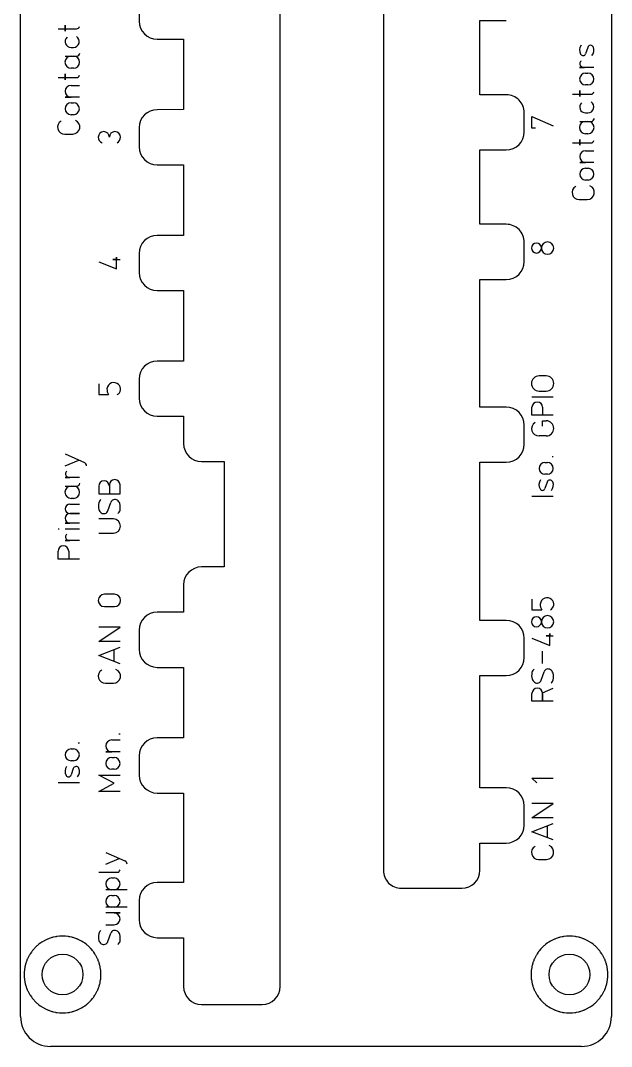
# Model space of a CAD drawing. Header units: millimetres. Extents: x 0 to 49, y 0 to 165.
# Drawn here: x 0 to 49.2, y 0 to 85.5 of the extents above; entities that cross this region are included whole.
import ezdxf

# ---------------------------------------------------------------- set-up
doc = ezdxf.new("R2010")
doc.units = ezdxf.units.MM
doc.layers.add('Gravur', color=7, linetype='CONTINUOUS')
doc.layers.add('Kontur', color=7, linetype='CONTINUOUS')

msp = doc.modelspace()

# ---------------------------------------------------------------- linework, layer by layer
at = {"layer": 'Gravur', "color": 7, "linetype": 'CONTINUOUS'}
for p, q in [((3.126, 84.85017), (3.71767, 84.85017)), ((3.71767, 84.85017), (3.71767, 85.146)), ((3.71767, 85.146), (3.71767, 84.65294)), ((3.71767, 84.65294), (3.71767, 84.85017)), ((3.71767, 84.85017), (4.66433, 84.85017)), ((4.20972, 83.29267), (4.40694, 83.29267)), ((47.24222, 83.30394), (47.06472, 82.77144)), ((3.71667, 82.58322), (4.40694, 82.58322)), ((4.20972, 82.58322), (4.68306, 82.58322)), ((4.40694, 81.55767), (4.20972, 81.55767)), ((47.755, 81.62767), (46.57167, 81.62767)), ((46.57167, 81.62767), (46.96611, 81.62767)), ((3.125, 80.78817), (3.71667, 80.78817)), ((3.71667, 80.78817), (3.71667, 81.084)), ((3.71667, 81.084), (3.71667, 80.59094)), ((3.71667, 80.59094), (3.71667, 80.78817)), ((3.71667, 80.78817), (4.66333, 80.78817)), ((47.06472, 81.15478), (47.26194, 81.15478)), ((4.20972, 80.13678), (4.9, 80.13678)), ((46.57267, 79.40017), (46.57267, 79.696)), ((46.57267, 79.696), (46.57267, 79.20294)), ((47.26194, 80.16867), (47.06472, 80.16867)), ((4.9, 79.15067), (3.71667, 79.15067)), ((3.71667, 79.15067), (4.20972, 79.15067)), ((45.981, 79.40017), (46.57267, 79.40017)), ((46.57267, 79.20294), (46.57267, 79.40017)), ((46.57267, 79.40017), (47.51933, 79.40017)), ((4.20972, 78.67678), (4.40694, 78.67678)), ((4.40694, 77.69067), (4.20972, 77.69067)), ((42.598, 76.55767), (42.598, 77.54378)), ((42.598, 77.54378), (44.373, 76.75489)), ((46.57367, 77.13322), (47.26394, 77.13322)), ((47.06572, 77.84267), (47.26294, 77.84267)), ((47.06672, 77.13322), (47.54006, 77.13322)), ((42.89383, 76.55767), (42.598, 76.55767)), ((3.67722, 76.07267), (4.34778, 76.07267)), ((45.983, 75.33817), (46.57467, 75.33817)), ((46.57467, 75.33817), (46.57467, 75.634)), ((46.57467, 75.634), (46.57467, 75.14094)), ((46.57467, 75.14094), (46.57467, 75.33817)), ((46.57467, 75.33817), (47.52133, 75.33817)), ((47.26394, 76.10767), (47.06672, 76.10767)), ((47.06872, 74.68678), (47.759, 74.68678)), ((47.759, 73.70067), (46.57567, 73.70067)), ((46.57567, 73.70067), (47.06872, 73.70067)), ((47.06872, 73.22678), (47.26594, 73.22678)), ((47.26594, 72.24067), (47.06872, 72.24067)), ((46.53622, 70.62267), (47.20678, 70.62267)), ((6.511, 65.42933), (7.99017, 64.83767)), ((7.99017, 65.62656), (7.69433, 65.62656)), ((7.69433, 65.62656), (8.286, 65.62656)), ((7.99017, 64.83767), (7.99017, 65.82378)), ((7.99017, 65.82378), (7.99017, 65.62656)), ((43.78133, 55.91289), (43.18967, 55.91289)), ((6.511, 55.25389), (6.511, 54.36639)), ((6.511, 54.36639), (7.33933, 54.36639)), ((42.598, 54.17767), (44.373, 54.17767)), ((43.18967, 54.65067), (43.78133, 54.65067)), ((42.598, 52.63967), (42.598, 53.2905)), ((43.4855, 53.2905), (43.4855, 52.63967)), ((44.373, 52.63967), (42.598, 52.63967)), ((43.4855, 51.733), (43.4855, 52.16689)), ((43.4855, 52.16689), (43.78133, 52.16689)), ((43.78133, 50.90467), (43.18967, 50.90467)), ((3.71767, 49.39978), (5.31517, 48.68978)), ((3.71767, 48.41367), (4.84183, 48.887)), ((44.373, 49.16767), (44.27439, 49.16767)), ((43.68272, 48.69378), (43.87994, 48.69378)), ((4.901, 47.42767), (3.71767, 47.42767)), ((3.71767, 47.42767), (4.11211, 47.42767)), ((43.87994, 47.70767), (43.68272, 47.70767)), ((43.86022, 47.05594), (43.68272, 46.52344)), ((3.71767, 46.71822), (4.40794, 46.71822)), ((4.21072, 46.71822), (4.68406, 46.71822)), ((6.51, 46.7215), (6.51, 46.07067)), ((7.3975, 46.82011), (7.3975, 46.07067)), ((8.285, 46.07067), (8.285, 46.82011)), ((4.40794, 45.69267), (4.21072, 45.69267)), ((6.51, 46.07067), (8.285, 46.07067)), ((7.28017, 44.67061), (7.51683, 45.36089)), ((42.598, 45.89167), (44.373, 45.89167)), ((4.11111, 45.21944), (4.9, 45.21944)), ((4.9, 43.64167), (3.71667, 43.64167)), ((3.71667, 43.64167), (4.11111, 43.64167)), ((4.11111, 44.43056), (4.9, 44.43056)), ((4.9, 44.43056), (4.11111, 44.43056)), ((7.73378, 43.98), (6.511, 43.98)), ((3.125, 43.16767), (3.22361, 43.16767)), ((3.71667, 43.16767), (4.9, 43.16767)), ((6.511, 42.79667), (7.73378, 42.79667)), ((4.9, 42.18067), (3.71667, 42.18067)), ((3.71667, 42.18067), (4.11111, 42.18067)), ((3.125, 40.64167), (3.125, 41.2925)), ((4.0125, 41.2925), (4.0125, 40.64167)), ((4.9, 40.64167), (3.125, 40.64167)), ((7.81267, 37.70922), (6.98433, 37.70922)), ((42.598, 37.30389), (42.598, 36.41639)), ((6.98433, 36.68367), (7.81267, 36.68367)), ((42.598, 36.41639), (43.42633, 36.41639)), ((6.511, 33.76567), (8.286, 34.949)), ((8.286, 34.949), (6.511, 34.949)), ((44.07717, 34.22856), (43.78133, 34.22856)), ((43.78133, 34.22856), (44.373, 34.22856)), ((44.07717, 33.43967), (44.07717, 34.42578)), ((44.07717, 34.42578), (44.07717, 34.22856)), ((8.286, 33.76567), (6.511, 33.76567)), ((42.598, 34.03133), (44.07717, 33.43967)), ((6.511, 32.60194), (8.286, 33.29222)), ((8.286, 31.91167), (6.511, 32.60194)), ((7.79294, 32.10889), (7.79294, 33.095)), ((43.4855, 31.94167), (43.4855, 32.96722)), ((43.36717, 30.54061), (43.60383, 31.23089)), ((7.06322, 30.29367), (7.73378, 30.29367)), ((42.598, 28.78467), (42.598, 29.4355)), ((43.4855, 29.47494), (44.373, 29.86939)), ((43.4855, 28.78467), (43.4855, 29.47494)), ((43.4855, 29.4355), (43.4855, 28.78467)), ((44.373, 28.78467), (42.598, 28.78467)), ((8.286, 26.02667), (8.18739, 26.02667)), ((4.9, 25.27867), (4.80139, 25.27867)), ((7.59572, 25.55378), (8.286, 25.55378)), ((4.20972, 24.80578), (4.40694, 24.80578)), ((8.286, 24.56767), (7.10267, 24.56767)), ((7.10267, 24.56767), (7.59572, 24.56767)), ((7.59572, 24.09478), (7.79294, 24.09478)), ((4.40694, 23.81967), (4.20972, 23.81967)), ((4.38722, 23.16794), (4.20972, 22.63544)), ((7.79294, 23.10867), (7.59572, 23.10867)), ((7.79294, 21.94494), (6.511, 22.63522)), ((6.511, 22.63522), (8.286, 22.63522)), ((42.99144, 21.98967), (42.597, 22.38411)), ((42.597, 22.38411), (44.372, 22.38411)), ((3.125, 22.00367), (4.9, 22.00367)), ((6.511, 21.25467), (7.79294, 21.94494)), ((8.286, 21.25467), (6.511, 21.25467)), ((42.597, 19.07167), (44.372, 20.255)), ((44.372, 20.255), (42.597, 20.255)), ((44.372, 19.07167), (42.597, 19.07167)), ((42.597, 17.90794), (44.372, 18.59822)), ((43.87894, 17.41489), (43.87894, 18.401)), ((44.372, 17.21767), (42.597, 17.90794)), ((7.10067, 16.17978), (8.69817, 15.46978)), ((7.10067, 15.19367), (8.22483, 15.667)), ((43.15022, 15.59967), (43.82078, 15.59967)), ((6.51, 14.52367), (8.04833, 14.52367)), ((7.59472, 14.05078), (7.79194, 14.05078)), ((7.79194, 13.06467), (7.10167, 13.06467)), ((8.87667, 13.06467), (7.59472, 13.06467)), ((7.59472, 12.59178), (7.79194, 12.59178)), ((7.79194, 11.60567), (7.10167, 11.60567)), ((8.285, 11.13278), (7.10167, 11.13278)), ((8.87667, 11.60567), (7.59472, 11.60567)), ((7.79194, 11.13278), (8.285, 11.13278)), ((7.10167, 10.14667), (7.79194, 10.14667)), ((7.28017, 8.74661), (7.51683, 9.43689))]:
    msp.add_line(p, q, dxfattribs=at)
for centre, radius, start, end in [((4.6644, 85.0907), 0.24053, 269.98432, 349.62682), ((4.20634, 83.78163), 0.48898, 132.74595, 270.39666), ((4.40654, 83.78262), 0.48996, 270.04758, 418.39092), ((47.2588, 83.07575), 0.69866, 144.50145, 209.47297), ((47.48259, 83.22502), 0.25299, 22.94873, 161.82316), ((47.09884, 83.06159), 0.67009, 318.05192, 383.02344), ((4.20972, 82.07044), 0.51278, 90, 270), ((4.40694, 82.07044), 0.51278, -90, 90), ((4.65653, 82.86916), 0.28717, 275.29897, 350.11981), ((46.86835, 81.94322), 0.28085, 129.42406, 230.57594), ((46.84899, 82.84248), 0.22712, 209.10762, 341.77304), ((46.9661, 82.06349), 0.43583, 230.69073, 270.00162), ((4.6634, 81.0287), 0.24053, 269.98432, 349.62682), ((47.06472, 80.66172), 0.49306, 90, 270), ((47.26194, 80.66172), 0.49306, -90, 90), ((4.20972, 79.64372), 0.49306, 90, 270), ((47.5194, 79.6407), 0.24053, 269.98432, 349.62682), ((47.26254, 78.33262), 0.48996, 270.04758, 418.39092), ((4.20972, 78.18372), 0.49306, 90, 270), ((4.40694, 78.18372), 0.49306, -90, 90), ((47.06234, 78.33163), 0.48898, 132.74595, 270.39666), ((3.66018, 76.65072), 0.5783, 118.82122, 271.68902), ((4.34679, 76.66537), 0.5927, 270.09515, 428.42706), ((47.06672, 76.62044), 0.51278, 90, 270), ((47.26394, 76.62044), 0.51278, -90, 90), ((47.51353, 77.41916), 0.28717, 275.29897, 350.11981), ((6.93503, 75.815), 0.46347, 0, 180), ((7.86197, 75.815), 0.46347, 0, 180), ((6.98941, 75.81838), 0.51786, 180.37438, 247.00576), ((7.77706, 75.81769), 0.54839, 299.76844, 359.71869), ((47.5214, 75.5787), 0.24053, 269.98432, 349.62682), ((47.06872, 74.19372), 0.49306, 90, 270), ((47.06872, 72.73372), 0.49306, 90, 270), ((47.26594, 72.73372), 0.49306, -90, 90), ((46.51918, 71.20072), 0.5783, 118.82122, 271.68902), ((47.20579, 71.21537), 0.5927, 270.09515, 428.42706), ((42.97272, 66.57144), 0.41417, 0, 180), ((43.89967, 66.57144), 0.51278, 0, 180), ((42.97272, 66.57144), 0.41417, 180, 360), ((43.89967, 66.57144), 0.51278, -180, 0), ((43.18967, 55.28178), 0.63111, 90, 270), ((43.78133, 55.28178), 0.63111, 270, 450), ((7.87412, 54.77917), 0.67557, 174.8575, 217.66291), ((7.76946, 54.78587), 0.57073, 45.75526, 174.58605), ((7.79463, 54.81449), 0.53267, -61.43392, 45.54698), ((43.04175, 53.2905), 0.44375, 0, 180), ((43.17534, 51.51247), 0.60798, 121.86328, 271.35068), ((43.78133, 51.53578), 0.63111, -90, 90), ((4.01435, 47.74322), 0.28085, 129.42406, 230.57594), ((5.19387, 48.41669), 0.29881, -0.58046, 66.05092), ((43.68272, 48.20072), 0.49306, 90, 270), ((43.87994, 48.20072), 0.49306, -90, 90), ((4.1121, 47.86349), 0.43583, 230.69073, 270.00162), ((6.95375, 46.7215), 0.44375, 0, 180), ((7.84125, 46.82011), 0.44375, 0, 180), ((43.8768, 46.82775), 0.69866, 144.50145, 209.47297), ((44.10059, 46.97702), 0.25299, 22.94873, 161.82316), ((43.71684, 46.81359), 0.67009, 318.05192, 383.02344), ((4.21072, 46.20544), 0.51278, 90, 270), ((4.40794, 46.20544), 0.51278, -90, 90), ((4.65753, 47.00416), 0.28717, 275.29897, 350.11981), ((43.46699, 46.59448), 0.22712, 209.10762, 341.77304), ((6.9684, 45.22251), 0.46798, 126.73449, 167.79505), ((7.85864, 45.24526), 0.36084, 54.32844, 161.30934), ((7.76163, 45.11031), 0.52704, 16.75938, 54.31597), ((4.11111, 44.825), 0.39444, 90, 270), ((7.59928, 45.08385), 1.11392, 167.68434, 196.40648), ((7.03537, 44.92119), 0.52704, 196.75938, 234.31597), ((6.93836, 44.78624), 0.36084, 234.32844, 341.30934), ((7.8286, 44.80899), 0.46798, 306.73449, 347.79505), ((7.19772, 44.94765), 1.11392, -12.31566, 16.40648), ((4.11111, 44.03611), 0.39444, 90, 270), ((7.73378, 43.38833), 0.59167, 270, 450), ((4.01335, 42.49622), 0.28085, 129.42406, 230.57594), ((4.1111, 42.61649), 0.43583, 230.69073, 270.00162), ((3.56875, 41.2925), 0.44375, 0, 180), ((6.98433, 37.19644), 0.51278, 90, 270), ((7.81267, 37.19644), 0.51278, 270, 450), ((43.96112, 36.82917), 0.67557, 174.8575, 217.66291), ((43.85646, 36.83587), 0.57073, 45.75526, 174.58605), ((43.88163, 36.86449), 0.53267, -61.43392, 45.54698), ((42.97272, 35.41144), 0.41417, 0, 180), ((42.97272, 35.41144), 0.41417, 180, 360), ((43.89967, 35.41144), 0.51278, 0, 180), ((43.89967, 35.41144), 0.51278, -180, 0), ((7.04618, 30.87172), 0.5783, 118.82122, 271.68902), ((7.73279, 30.88637), 0.5927, 270.09515, 428.42706), ((43.68628, 30.95385), 1.11392, 167.68434, 196.40648), ((43.0554, 31.09251), 0.46798, 126.73449, 167.79505), ((43.94564, 31.11526), 0.36084, 54.32844, 161.30934), ((43.84863, 30.98031), 0.52704, 16.75938, 54.31597), ((43.28472, 30.81765), 1.11392, -12.31566, 16.40648), ((43.12237, 30.79119), 0.52704, 196.75938, 234.31597), ((43.02536, 30.65624), 0.36084, 234.32844, 341.30934), ((43.9156, 30.67899), 0.46798, 306.73449, 347.79505), ((43.04175, 29.4355), 0.44375, 0, 180), ((7.59572, 25.06072), 0.49306, 90, 270), ((4.20972, 24.31272), 0.49306, 90, 270), ((4.40694, 24.31272), 0.49306, -90, 90), ((7.59572, 23.60172), 0.49306, 90, 270), ((7.79294, 23.60172), 0.49306, -90, 90), ((4.4038, 22.93975), 0.69866, 144.50145, 209.47297), ((4.62759, 23.08902), 0.25299, 22.94873, 161.82316), ((4.24384, 22.92559), 0.67009, 318.05192, 383.02344), ((3.99399, 22.70648), 0.22712, 209.10762, 341.77304), ((43.13318, 16.17772), 0.5783, 118.82122, 271.68902), ((43.81979, 16.19237), 0.5927, 270.09515, 428.42706), ((8.57687, 15.19669), 0.29881, -0.58046, 66.05092), ((8.0484, 14.7642), 0.24053, 269.98432, 349.62682), ((7.59472, 13.55772), 0.49306, 90, 270), ((7.79194, 13.55772), 0.49306, -90, 90), ((7.59472, 12.09872), 0.49306, 90, 270), ((7.79194, 12.09872), 0.49306, -90, 90), ((7.79194, 10.63972), 0.49306, 270, 450), ((6.9684, 9.29851), 0.46798, 126.73449, 167.79505), ((7.85864, 9.32126), 0.36084, 54.32844, 161.30934), ((7.76163, 9.18631), 0.52704, 16.75938, 54.31597), ((7.59928, 9.15985), 1.11392, 167.68434, 196.40648), ((7.03537, 8.99719), 0.52704, 196.75938, 234.31597), ((6.93836, 8.86224), 0.36084, 234.32844, 341.30934), ((7.8286, 8.88499), 0.46798, 306.73449, 347.79505), ((7.19772, 9.02365), 1.11392, -12.31566, 16.40648)]:
    msp.add_arc(centre, radius, start, end, dxfattribs=at)
at = {"layer": 'Kontur', "color": 7, "linetype": 'CONTINUOUS'}
for p, q in [((0, 2.5), (0, 162.5)), ((49.22, 162.5), (49.22, 2.5)), ((21.62, 5), (21.619, 158.7)), ((30.22, 154.541), (30.221, 14.686)), ((9.88, 87.09), (9.881, 85.49)), ((38.26, 85.541), (40.461, 85.542)), ((38.261, 79.351), (38.26, 85.541)), ((11.38, 83.99), (11.38, 83.99)), ((11.38, 83.99), (13.579, 83.99)), ((13.579, 83.99), (13.58, 78.11)), ((40.46, 79.351), (38.261, 79.351)), ((40.46, 79.351), (40.46, 79.351)), ((13.58, 78.11), (11.379, 78.109)), ((41.96, 76.251), (41.959, 77.851)), ((9.88, 76.61), (9.88, 76.61)), ((9.88, 76.61), (9.881, 75.01)), ((41.96, 76.251), (41.96, 76.251)), ((38.26, 74.751), (40.461, 74.752)), ((38.261, 68.551), (38.26, 74.751)), ((11.38, 73.51), (11.38, 73.51)), ((11.38, 73.51), (13.579, 73.51)), ((13.579, 73.51), (13.58, 67.63)), ((40.46, 68.551), (38.261, 68.551)), ((40.46, 68.551), (40.46, 68.551)), ((13.58, 67.63), (11.379, 67.629)), ((41.96, 65.451), (41.959, 67.051)), ((9.88, 66.13), (9.88, 66.13)), ((9.88, 66.13), (9.881, 64.53)), ((41.96, 65.451), (41.96, 65.451)), ((38.26, 63.951), (40.461, 63.952)), ((38.261, 53.311), (38.26, 63.951)), ((11.38, 63.03), (11.38, 63.03)), ((11.38, 63.03), (13.579, 63.03)), ((13.579, 63.03), (13.58, 57.15)), ((13.58, 57.15), (11.379, 57.149)), ((9.88, 55.65), (9.88, 55.65)), ((9.88, 55.65), (9.881, 54.05)), ((40.46, 53.311), (38.261, 53.311)), ((40.46, 53.311), (40.46, 53.311)), ((11.38, 52.55), (11.38, 52.55)), ((11.38, 52.55), (13.579, 52.549)), ((13.579, 52.549), (13.581, 50.274)), ((41.96, 50.211), (41.959, 51.811)), ((41.96, 50.211), (41.96, 50.211)), ((15.08, 48.775), (15.08, 48.775)), ((15.08, 48.775), (16.969, 48.775)), ((16.969, 48.775), (16.97, 39.985)), ((38.26, 48.711), (40.461, 48.712)), ((38.261, 35.531), (38.26, 48.711)), ((16.97, 39.985), (15.079, 39.984)), ((13.58, 38.485), (13.58, 38.485)), ((13.58, 38.485), (13.58, 36.21)), ((13.58, 36.21), (11.379, 36.209)), ((40.46, 35.531), (38.261, 35.531)), ((40.46, 35.531), (40.46, 35.531)), ((9.88, 34.71), (9.88, 34.71)), ((9.88, 34.71), (9.881, 33.11)), ((41.96, 32.431), (41.959, 34.031)), ((41.96, 32.431), (41.96, 32.431)), ((11.38, 31.61), (11.38, 31.61)), ((11.38, 31.61), (13.579, 31.61)), ((13.579, 31.61), (13.58, 25.73)), ((38.26, 30.931), (40.461, 30.932)), ((38.261, 21.561), (38.26, 30.931)), ((13.58, 25.73), (11.379, 25.729)), ((9.88, 24.23), (9.88, 24.23)), ((9.88, 24.23), (9.881, 22.63)), ((40.46, 21.561), (38.261, 21.561)), ((40.46, 21.561), (40.46, 21.561)), ((11.38, 21.13), (11.38, 21.13)), ((11.38, 21.13), (13.579, 21.13)), ((13.579, 21.13), (13.58, 13.67)), ((41.96, 18.461), (41.959, 20.061)), ((41.96, 18.461), (41.96, 18.461)), ((38.26, 16.961), (40.461, 16.962)), ((38.26, 14.686), (38.26, 16.961)), ((38.26, 14.686), (38.26, 14.686)), ((13.58, 13.67), (11.379, 13.669)), ((31.72, 13.186), (36.76, 13.187)), ((31.72, 13.186), (31.72, 13.186)), ((9.88, 12.17), (9.88, 12.17)), ((9.88, 12.17), (9.881, 10.57)), ((1.642, 8.604), (1.495, 8.493)), ((1.642, 8.604), (1.495, 8.493)), ((1.681, 8.633), (1.642, 8.604)), ((1.681, 8.633), (1.642, 8.604)), ((1.773, 8.693), (1.681, 8.633)), ((1.773, 8.693), (1.681, 8.633)), ((1.931, 8.788), (1.773, 8.693)), ((1.931, 8.788), (1.773, 8.693)), ((1.978, 8.815), (1.931, 8.788)), ((1.978, 8.815), (1.931, 8.788)), ((2.027, 8.84), (1.978, 8.815)), ((2.027, 8.84), (1.978, 8.815)), ((2.076, 8.864), (2.027, 8.84)), ((2.076, 8.864), (2.027, 8.84)), ((2.243, 8.941), (2.076, 8.864)), ((2.243, 8.941), (2.076, 8.864)), ((2.287, 8.961), (2.243, 8.941)), ((2.287, 8.961), (2.243, 8.941)), ((2.338, 8.981), (2.287, 8.961)), ((2.338, 8.981), (2.287, 8.961)), ((2.389, 9), (2.338, 8.981)), ((2.389, 9), (2.338, 8.981)), ((2.563, 9.059), (2.389, 9)), ((2.563, 9.059), (2.389, 9)), ((2.614, 9.075), (2.563, 9.059)), ((2.614, 9.075), (2.563, 9.059)), ((2.666, 9.089), (2.614, 9.075)), ((2.666, 9.089), (2.614, 9.075)), ((2.72, 9.102), (2.666, 9.089)), ((2.72, 9.102), (2.666, 9.089)), ((2.9, 9.142), (2.72, 9.102)), ((2.9, 9.142), (2.72, 9.102)), ((2.954, 9.153), (2.9, 9.142)), ((2.954, 9.153), (2.9, 9.142)), ((3.008, 9.162), (2.954, 9.153)), ((3.008, 9.162), (2.954, 9.153)), ((3.062, 9.169), (3.008, 9.162)), ((3.062, 9.169), (3.008, 9.162)), ((3.245, 9.189), (3.062, 9.169)), ((3.245, 9.189), (3.062, 9.169)), ((3.299, 9.194), (3.245, 9.189)), ((3.299, 9.194), (3.245, 9.189)), ((3.353, 9.197), (3.299, 9.194)), ((3.353, 9.197), (3.299, 9.194)), ((3.408, 9.198), (3.353, 9.197)), ((3.408, 9.198), (3.353, 9.197)), ((3.592, 9.198), (3.408, 9.198)), ((3.592, 9.198), (3.408, 9.198)), ((3.646, 9.197), (3.592, 9.198)), ((3.646, 9.197), (3.592, 9.198)), ((3.7, 9.194), (3.646, 9.197)), ((3.7, 9.194), (3.646, 9.197)), ((3.755, 9.189), (3.7, 9.194)), ((3.755, 9.189), (3.7, 9.194)), ((3.938, 9.169), (3.755, 9.189)), ((3.938, 9.169), (3.755, 9.189)), ((3.993, 9.162), (3.938, 9.169)), ((3.993, 9.162), (3.938, 9.169)), ((4.047, 9.153), (3.993, 9.162)), ((4.047, 9.153), (3.993, 9.162)), ((4.1, 9.142), (4.047, 9.153)), ((4.1, 9.142), (4.047, 9.153)), ((4.28, 9.102), (4.1, 9.142)), ((4.28, 9.102), (4.1, 9.142)), ((4.332, 9.09), (4.28, 9.102)), ((4.332, 9.09), (4.28, 9.102)), ((4.385, 9.075), (4.332, 9.09)), ((4.385, 9.075), (4.332, 9.09)), ((4.437, 9.059), (4.385, 9.075)), ((4.437, 9.059), (4.385, 9.075)), ((4.611, 9), (4.437, 9.059)), ((4.611, 9), (4.437, 9.059)), ((4.656, 8.983), (4.611, 9)), ((4.656, 8.983), (4.611, 9)), ((4.707, 8.963), (4.656, 8.983)), ((4.707, 8.963), (4.656, 8.983)), ((4.757, 8.941), (4.707, 8.963)), ((4.757, 8.941), (4.707, 8.963)), ((4.924, 8.864), (4.757, 8.941)), ((4.924, 8.864), (4.757, 8.941)), ((4.973, 8.84), (4.924, 8.864)), ((4.973, 8.84), (4.924, 8.864)), ((5.021, 8.815), (4.973, 8.84)), ((5.021, 8.815), (4.973, 8.84)), ((5.069, 8.788), (5.021, 8.815)), ((5.069, 8.788), (5.021, 8.815)), ((5.227, 8.693), (5.069, 8.788)), ((5.227, 8.693), (5.069, 8.788)), ((5.268, 8.667), (5.227, 8.693)), ((5.268, 8.667), (5.227, 8.693)), ((5.314, 8.636), (5.268, 8.667)), ((5.314, 8.636), (5.268, 8.667)), ((5.358, 8.604), (5.314, 8.636)), ((5.358, 8.604), (5.314, 8.636)), ((5.505, 8.493), (5.358, 8.604)), ((5.505, 8.493), (5.358, 8.604)), ((11.38, 9.07), (11.38, 9.07)), ((11.38, 9.07), (13.579, 9.07)), ((13.579, 9.07), (13.581, 5)), ((43.862, 8.604), (43.715, 8.493)), ((43.862, 8.604), (43.715, 8.493)), ((43.901, 8.633), (43.862, 8.604)), ((43.901, 8.633), (43.862, 8.604)), ((43.993, 8.693), (43.901, 8.633)), ((43.993, 8.693), (43.901, 8.633)), ((44.151, 8.788), (43.993, 8.693)), ((44.151, 8.788), (43.993, 8.693)), ((44.198, 8.815), (44.151, 8.788)), ((44.198, 8.815), (44.151, 8.788)), ((44.247, 8.84), (44.198, 8.815)), ((44.247, 8.84), (44.198, 8.815)), ((44.296, 8.864), (44.247, 8.84)), ((44.296, 8.864), (44.247, 8.84)), ((44.463, 8.941), (44.296, 8.864)), ((44.463, 8.941), (44.296, 8.864)), ((44.507, 8.961), (44.463, 8.941)), ((44.507, 8.961), (44.463, 8.941)), ((44.558, 8.981), (44.507, 8.961)), ((44.558, 8.981), (44.507, 8.961)), ((44.609, 9), (44.558, 8.981)), ((44.609, 9), (44.558, 8.981)), ((44.783, 9.059), (44.609, 9)), ((44.783, 9.059), (44.609, 9)), ((44.834, 9.075), (44.783, 9.059)), ((44.834, 9.075), (44.783, 9.059)), ((44.886, 9.089), (44.834, 9.075)), ((44.886, 9.089), (44.834, 9.075)), ((44.94, 9.102), (44.886, 9.089)), ((44.94, 9.102), (44.886, 9.089)), ((45.12, 9.142), (44.94, 9.102)), ((45.12, 9.142), (44.94, 9.102)), ((45.174, 9.153), (45.12, 9.142)), ((45.174, 9.153), (45.12, 9.142)), ((45.228, 9.162), (45.174, 9.153)), ((45.228, 9.162), (45.174, 9.153)), ((45.282, 9.169), (45.228, 9.162)), ((45.282, 9.169), (45.228, 9.162)), ((45.465, 9.189), (45.282, 9.169)), ((45.465, 9.189), (45.282, 9.169)), ((45.519, 9.194), (45.465, 9.189)), ((45.519, 9.194), (45.465, 9.189)), ((45.573, 9.197), (45.519, 9.194)), ((45.573, 9.197), (45.519, 9.194)), ((45.628, 9.198), (45.573, 9.197)), ((45.628, 9.198), (45.573, 9.197)), ((45.812, 9.198), (45.628, 9.198)), ((45.812, 9.198), (45.628, 9.198)), ((45.866, 9.197), (45.812, 9.198)), ((45.866, 9.197), (45.812, 9.198)), ((45.92, 9.194), (45.866, 9.197)), ((45.92, 9.194), (45.866, 9.197)), ((45.975, 9.189), (45.92, 9.194)), ((45.975, 9.189), (45.92, 9.194)), ((46.158, 9.169), (45.975, 9.189)), ((46.158, 9.169), (45.975, 9.189)), ((46.213, 9.162), (46.158, 9.169)), ((46.213, 9.162), (46.158, 9.169)), ((46.267, 9.153), (46.213, 9.162)), ((46.267, 9.153), (46.213, 9.162)), ((46.32, 9.142), (46.267, 9.153)), ((46.32, 9.142), (46.267, 9.153)), ((46.5, 9.102), (46.32, 9.142)), ((46.5, 9.102), (46.32, 9.142)), ((46.552, 9.09), (46.5, 9.102)), ((46.552, 9.09), (46.5, 9.102)), ((46.605, 9.075), (46.552, 9.09)), ((46.605, 9.075), (46.552, 9.09)), ((46.657, 9.059), (46.605, 9.075)), ((46.657, 9.059), (46.605, 9.075)), ((46.831, 9), (46.657, 9.059)), ((46.831, 9), (46.657, 9.059)), ((46.876, 8.983), (46.831, 9)), ((46.876, 8.983), (46.831, 9)), ((46.927, 8.963), (46.876, 8.983)), ((46.927, 8.963), (46.876, 8.983)), ((46.977, 8.941), (46.927, 8.963)), ((46.977, 8.941), (46.927, 8.963)), ((47.144, 8.864), (46.977, 8.941)), ((47.144, 8.864), (46.977, 8.941)), ((47.193, 8.84), (47.144, 8.864)), ((47.193, 8.84), (47.144, 8.864)), ((47.241, 8.815), (47.193, 8.84)), ((47.241, 8.815), (47.193, 8.84)), ((47.289, 8.788), (47.241, 8.815)), ((47.289, 8.788), (47.241, 8.815)), ((47.447, 8.693), (47.289, 8.788)), ((47.447, 8.693), (47.289, 8.788)), ((47.488, 8.667), (47.447, 8.693)), ((47.488, 8.667), (47.447, 8.693)), ((47.534, 8.636), (47.488, 8.667)), ((47.534, 8.636), (47.488, 8.667)), ((47.578, 8.604), (47.534, 8.636)), ((47.578, 8.604), (47.534, 8.636)), ((47.725, 8.493), (47.578, 8.604)), ((47.725, 8.493), (47.578, 8.604)), ((0.802, 7.719), (0.773, 7.673)), ((0.802, 7.719), (0.773, 7.673)), ((0.906, 7.872), (0.802, 7.719)), ((0.906, 7.872), (0.802, 7.719)), ((0.936, 7.914), (0.906, 7.872)), ((0.936, 7.914), (0.906, 7.872)), ((0.969, 7.958), (0.936, 7.914)), ((0.969, 7.958), (0.936, 7.914)), ((1.004, 8), (0.969, 7.958)), ((1.004, 8), (0.969, 7.958)), ((1.123, 8.14), (1.004, 8)), ((1.123, 8.14), (1.004, 8)), ((1.154, 8.175), (1.123, 8.14)), ((1.154, 8.175), (1.123, 8.14)), ((1.191, 8.215), (1.154, 8.175)), ((1.191, 8.215), (1.154, 8.175)), ((1.23, 8.254), (1.191, 8.215)), ((1.23, 8.254), (1.191, 8.215)), ((1.363, 8.381), (1.23, 8.254)), ((1.363, 8.381), (1.23, 8.254)), ((1.41, 8.424), (1.363, 8.381)), ((1.41, 8.424), (1.363, 8.381)), ((1.452, 8.459), (1.41, 8.424)), ((1.452, 8.459), (1.41, 8.424)), ((1.495, 8.493), (1.452, 8.459)), ((1.495, 8.493), (1.452, 8.459)), ((5.555, 8.454), (5.505, 8.493)), ((5.555, 8.454), (5.505, 8.493)), ((5.597, 8.418), (5.555, 8.454)), ((5.597, 8.418), (5.555, 8.454)), ((5.637, 8.381), (5.597, 8.418)), ((5.637, 8.381), (5.597, 8.418)), ((5.77, 8.254), (5.637, 8.381)), ((5.77, 8.254), (5.637, 8.381)), ((5.803, 8.221), (5.77, 8.254)), ((5.803, 8.221), (5.77, 8.254)), ((5.841, 8.182), (5.803, 8.221)), ((5.841, 8.182), (5.803, 8.221)), ((5.877, 8.14), (5.841, 8.182)), ((5.877, 8.14), (5.841, 8.182)), ((5.996, 8), (5.877, 8.14)), ((5.996, 8), (5.877, 8.14)), ((6.029, 7.961), (5.996, 8)), ((6.029, 7.961), (5.996, 8)), ((6.062, 7.917), (6.029, 7.961)), ((6.062, 7.917), (6.029, 7.961)), ((6.094, 7.872), (6.062, 7.917)), ((6.094, 7.872), (6.062, 7.917)), ((6.198, 7.719), (6.094, 7.872)), ((6.198, 7.719), (6.094, 7.872)), ((6.227, 7.674), (6.198, 7.719)), ((6.227, 7.674), (6.198, 7.719)), ((43.022, 7.719), (42.993, 7.673)), ((43.022, 7.719), (42.993, 7.673)), ((43.126, 7.872), (43.022, 7.719)), ((43.126, 7.872), (43.022, 7.719)), ((43.156, 7.914), (43.126, 7.872)), ((43.156, 7.914), (43.126, 7.872)), ((43.189, 7.958), (43.156, 7.914)), ((43.189, 7.958), (43.156, 7.914)), ((43.224, 8), (43.189, 7.958)), ((43.224, 8), (43.189, 7.958)), ((43.343, 8.14), (43.224, 8)), ((43.343, 8.14), (43.224, 8)), ((43.374, 8.175), (43.343, 8.14)), ((43.374, 8.175), (43.343, 8.14)), ((43.411, 8.215), (43.374, 8.175)), ((43.411, 8.215), (43.374, 8.175)), ((43.45, 8.254), (43.411, 8.215)), ((43.45, 8.254), (43.411, 8.215)), ((43.583, 8.381), (43.45, 8.254)), ((43.583, 8.381), (43.45, 8.254)), ((43.63, 8.424), (43.583, 8.381)), ((43.63, 8.424), (43.583, 8.381)), ((43.672, 8.459), (43.63, 8.424)), ((43.672, 8.459), (43.63, 8.424)), ((43.715, 8.493), (43.672, 8.459)), ((43.715, 8.493), (43.672, 8.459)), ((47.775, 8.454), (47.725, 8.493)), ((47.775, 8.454), (47.725, 8.493)), ((47.817, 8.418), (47.775, 8.454)), ((47.817, 8.418), (47.775, 8.454)), ((47.857, 8.381), (47.817, 8.418)), ((47.857, 8.381), (47.817, 8.418)), ((47.99, 8.254), (47.857, 8.381)), ((47.99, 8.254), (47.857, 8.381)), ((48.023, 8.221), (47.99, 8.254)), ((48.023, 8.221), (47.99, 8.254)), ((48.061, 8.182), (48.023, 8.221)), ((48.061, 8.182), (48.023, 8.221)), ((48.097, 8.14), (48.061, 8.182)), ((48.097, 8.14), (48.061, 8.182)), ((48.216, 8), (48.097, 8.14)), ((48.216, 8), (48.097, 8.14)), ((48.249, 7.961), (48.216, 8)), ((48.249, 7.961), (48.216, 8)), ((48.282, 7.917), (48.249, 7.961)), ((48.282, 7.917), (48.249, 7.961)), ((48.314, 7.872), (48.282, 7.917)), ((48.314, 7.872), (48.282, 7.917)), ((48.418, 7.719), (48.314, 7.872)), ((48.418, 7.719), (48.314, 7.872)), ((48.447, 7.674), (48.418, 7.719)), ((48.447, 7.674), (48.418, 7.719)), ((0.443, 6.941), (0.394, 6.763)), ((0.443, 6.941), (0.394, 6.763)), ((0.458, 6.994), (0.443, 6.941)), ((0.458, 6.994), (0.443, 6.941)), ((0.476, 7.046), (0.458, 6.994)), ((0.476, 7.046), (0.458, 6.994)), ((0.495, 7.097), (0.476, 7.046)), ((0.495, 7.097), (0.476, 7.046)), ((0.563, 7.268), (0.495, 7.097)), ((0.563, 7.268), (0.495, 7.097)), ((0.584, 7.319), (0.563, 7.268)), ((0.584, 7.319), (0.563, 7.268)), ((0.607, 7.368), (0.584, 7.319)), ((0.607, 7.368), (0.584, 7.319)), ((0.632, 7.417), (0.607, 7.368)), ((0.632, 7.417), (0.607, 7.368)), ((0.718, 7.579), (0.632, 7.417)), ((0.718, 7.579), (0.632, 7.417)), ((0.744, 7.626), (0.718, 7.579)), ((0.744, 7.626), (0.718, 7.579)), ((0.773, 7.673), (0.744, 7.626)), ((0.773, 7.673), (0.744, 7.626)), ((6.255, 7.627), (6.227, 7.674)), ((6.255, 7.627), (6.227, 7.674)), ((6.282, 7.579), (6.255, 7.627)), ((6.282, 7.579), (6.255, 7.627)), ((6.368, 7.417), (6.282, 7.579)), ((6.368, 7.417), (6.282, 7.579)), ((6.393, 7.368), (6.368, 7.417)), ((6.393, 7.368), (6.368, 7.417)), ((6.416, 7.319), (6.393, 7.368)), ((6.416, 7.319), (6.393, 7.368)), ((6.437, 7.268), (6.416, 7.319)), ((6.437, 7.268), (6.416, 7.319)), ((6.505, 7.097), (6.437, 7.268)), ((6.505, 7.097), (6.437, 7.268)), ((6.524, 7.046), (6.505, 7.097)), ((6.524, 7.046), (6.505, 7.097)), ((6.542, 6.994), (6.524, 7.046)), ((6.542, 6.994), (6.524, 7.046)), ((6.557, 6.941), (6.542, 6.994)), ((6.557, 6.941), (6.542, 6.994)), ((6.606, 6.763), (6.557, 6.941)), ((6.606, 6.763), (6.557, 6.941)), ((42.663, 6.941), (42.614, 6.763)), ((42.663, 6.941), (42.614, 6.763)), ((42.678, 6.994), (42.663, 6.941)), ((42.678, 6.994), (42.663, 6.941)), ((42.696, 7.046), (42.678, 6.994)), ((42.696, 7.046), (42.678, 6.994)), ((42.715, 7.097), (42.696, 7.046)), ((42.715, 7.097), (42.696, 7.046)), ((42.783, 7.268), (42.715, 7.097)), ((42.783, 7.268), (42.715, 7.097)), ((42.804, 7.319), (42.783, 7.268)), ((42.804, 7.319), (42.783, 7.268)), ((42.827, 7.368), (42.804, 7.319)), ((42.827, 7.368), (42.804, 7.319)), ((42.852, 7.417), (42.827, 7.368)), ((42.852, 7.417), (42.827, 7.368)), ((42.938, 7.579), (42.852, 7.417)), ((42.938, 7.579), (42.852, 7.417)), ((42.964, 7.626), (42.938, 7.579)), ((42.964, 7.626), (42.938, 7.579)), ((42.993, 7.673), (42.964, 7.626)), ((42.993, 7.673), (42.964, 7.626)), ((48.475, 7.627), (48.447, 7.674)), ((48.475, 7.627), (48.447, 7.674)), ((48.502, 7.579), (48.475, 7.627)), ((48.502, 7.579), (48.475, 7.627)), ((48.588, 7.417), (48.502, 7.579)), ((48.588, 7.417), (48.502, 7.579)), ((48.613, 7.368), (48.588, 7.417)), ((48.613, 7.368), (48.588, 7.417)), ((48.636, 7.319), (48.613, 7.368)), ((48.636, 7.319), (48.613, 7.368)), ((48.657, 7.268), (48.636, 7.319)), ((48.657, 7.268), (48.636, 7.319)), ((48.725, 7.097), (48.657, 7.268)), ((48.725, 7.097), (48.657, 7.268)), ((48.744, 7.046), (48.725, 7.097)), ((48.744, 7.046), (48.725, 7.097)), ((48.762, 6.994), (48.744, 7.046)), ((48.762, 6.994), (48.744, 7.046)), ((48.777, 6.941), (48.762, 6.994)), ((48.777, 6.941), (48.762, 6.994)), ((48.826, 6.763), (48.777, 6.941)), ((48.826, 6.763), (48.777, 6.941)), ((0.302, 6.081), (0.3, 6.027)), ((0.302, 6.081), (0.3, 6.027)), ((0.3, 6.027), (0.3, 5.972)), ((0.3, 6.027), (0.3, 5.972)), ((0.312, 6.265), (0.302, 6.081)), ((0.312, 6.265), (0.302, 6.081)), ((0.316, 6.321), (0.312, 6.265)), ((0.316, 6.321), (0.312, 6.265)), ((0.322, 6.375), (0.316, 6.321)), ((0.322, 6.375), (0.316, 6.321)), ((0.33, 6.429), (0.322, 6.375)), ((0.33, 6.429), (0.322, 6.375)), ((0.36, 6.61), (0.33, 6.429)), ((0.36, 6.61), (0.33, 6.429)), ((0.369, 6.657), (0.36, 6.61)), ((0.369, 6.657), (0.36, 6.61)), ((0.38, 6.71), (0.369, 6.657)), ((0.38, 6.71), (0.369, 6.657)), ((0.394, 6.763), (0.38, 6.71)), ((0.394, 6.763), (0.38, 6.71)), ((6.618, 6.718), (6.606, 6.763)), ((6.618, 6.718), (6.606, 6.763)), ((6.63, 6.664), (6.618, 6.718)), ((6.63, 6.664), (6.618, 6.718)), ((6.64, 6.61), (6.63, 6.664)), ((6.64, 6.61), (6.63, 6.664)), ((6.67, 6.429), (6.64, 6.61)), ((6.67, 6.429), (6.64, 6.61)), ((6.678, 6.374), (6.67, 6.429)), ((6.678, 6.374), (6.67, 6.429)), ((6.684, 6.32), (6.678, 6.374)), ((6.684, 6.32), (6.678, 6.374)), ((6.688, 6.265), (6.684, 6.32)), ((6.688, 6.265), (6.684, 6.32)), ((6.698, 6.081), (6.688, 6.265)), ((6.698, 6.081), (6.688, 6.265)), ((6.7, 6.028), (6.698, 6.081)), ((6.7, 6.028), (6.698, 6.081)), ((6.7, 5.973), (6.7, 6.028)), ((6.7, 5.973), (6.7, 6.028)), ((42.522, 6.081), (42.52, 6.027)), ((42.522, 6.081), (42.52, 6.027)), ((42.52, 6.027), (42.52, 5.972)), ((42.52, 6.027), (42.52, 5.972)), ((42.532, 6.265), (42.522, 6.081)), ((42.532, 6.265), (42.522, 6.081)), ((42.536, 6.321), (42.532, 6.265)), ((42.536, 6.321), (42.532, 6.265)), ((42.542, 6.375), (42.536, 6.321)), ((42.542, 6.375), (42.536, 6.321)), ((42.55, 6.429), (42.542, 6.375)), ((42.55, 6.429), (42.542, 6.375)), ((42.58, 6.61), (42.55, 6.429)), ((42.58, 6.61), (42.55, 6.429)), ((42.589, 6.657), (42.58, 6.61)), ((42.589, 6.657), (42.58, 6.61)), ((42.6, 6.71), (42.589, 6.657)), ((42.6, 6.71), (42.589, 6.657)), ((42.614, 6.763), (42.6, 6.71)), ((42.614, 6.763), (42.6, 6.71)), ((48.838, 6.718), (48.826, 6.763)), ((48.838, 6.718), (48.826, 6.763)), ((48.85, 6.664), (48.838, 6.718)), ((48.85, 6.664), (48.838, 6.718)), ((48.86, 6.61), (48.85, 6.664)), ((48.86, 6.61), (48.85, 6.664)), ((48.89, 6.429), (48.86, 6.61)), ((48.89, 6.429), (48.86, 6.61)), ((48.898, 6.374), (48.89, 6.429)), ((48.898, 6.374), (48.89, 6.429)), ((48.904, 6.32), (48.898, 6.374)), ((48.904, 6.32), (48.898, 6.374)), ((48.908, 6.265), (48.904, 6.32)), ((48.908, 6.265), (48.904, 6.32)), ((48.918, 6.081), (48.908, 6.265)), ((48.918, 6.081), (48.908, 6.265)), ((48.92, 6.028), (48.918, 6.081)), ((48.92, 6.028), (48.918, 6.081)), ((48.92, 5.973), (48.92, 6.028)), ((48.92, 5.973), (48.92, 6.028)), ((0.3, 5.972), (0.302, 5.919)), ((0.3, 5.972), (0.302, 5.919)), ((0.302, 5.919), (0.312, 5.735)), ((0.302, 5.919), (0.312, 5.735)), ((0.312, 5.735), (0.316, 5.68)), ((0.312, 5.735), (0.316, 5.68)), ((0.316, 5.68), (0.322, 5.626)), ((0.316, 5.68), (0.322, 5.626)), ((0.322, 5.626), (0.33, 5.571)), ((0.322, 5.626), (0.33, 5.571)), ((0.33, 5.571), (0.36, 5.39)), ((0.33, 5.571), (0.36, 5.39)), ((0.36, 5.39), (0.37, 5.336)), ((0.36, 5.39), (0.37, 5.336)), ((0.37, 5.336), (0.382, 5.282)), ((0.37, 5.336), (0.382, 5.282)), ((0.382, 5.282), (0.394, 5.237)), ((0.382, 5.282), (0.394, 5.237)), ((0.394, 5.237), (0.443, 5.059)), ((0.394, 5.237), (0.443, 5.059)), ((6.557, 5.059), (6.606, 5.237)), ((6.557, 5.059), (6.606, 5.237)), ((6.606, 5.237), (6.62, 5.29)), ((6.606, 5.237), (6.62, 5.29)), ((6.62, 5.29), (6.631, 5.343)), ((6.62, 5.29), (6.631, 5.343)), ((6.631, 5.343), (6.64, 5.39)), ((6.631, 5.343), (6.64, 5.39)), ((6.64, 5.39), (6.67, 5.571)), ((6.64, 5.39), (6.67, 5.571)), ((6.67, 5.571), (6.678, 5.625)), ((6.67, 5.571), (6.678, 5.625)), ((6.678, 5.625), (6.684, 5.679)), ((6.678, 5.625), (6.684, 5.679)), ((6.684, 5.679), (6.688, 5.735)), ((6.684, 5.679), (6.688, 5.735)), ((6.688, 5.735), (6.698, 5.919)), ((6.688, 5.735), (6.698, 5.919)), ((6.698, 5.919), (6.7, 5.973)), ((6.698, 5.919), (6.7, 5.973)), ((42.52, 5.972), (42.522, 5.919)), ((42.52, 5.972), (42.522, 5.919)), ((42.522, 5.919), (42.532, 5.735)), ((42.522, 5.919), (42.532, 5.735)), ((42.532, 5.735), (42.536, 5.68)), ((42.532, 5.735), (42.536, 5.68)), ((42.536, 5.68), (42.542, 5.626)), ((42.536, 5.68), (42.542, 5.626)), ((42.542, 5.626), (42.55, 5.571)), ((42.542, 5.626), (42.55, 5.571)), ((42.55, 5.571), (42.58, 5.39)), ((42.55, 5.571), (42.58, 5.39)), ((42.58, 5.39), (42.59, 5.336)), ((42.58, 5.39), (42.59, 5.336)), ((42.59, 5.336), (42.602, 5.282)), ((42.59, 5.336), (42.602, 5.282)), ((42.602, 5.282), (42.614, 5.237)), ((42.602, 5.282), (42.614, 5.237)), ((42.614, 5.237), (42.663, 5.059)), ((42.614, 5.237), (42.663, 5.059)), ((48.777, 5.059), (48.826, 5.237)), ((48.777, 5.059), (48.826, 5.237)), ((48.826, 5.237), (48.84, 5.29)), ((48.826, 5.237), (48.84, 5.29)), ((48.84, 5.29), (48.851, 5.343)), ((48.84, 5.29), (48.851, 5.343)), ((48.851, 5.343), (48.86, 5.39)), ((48.851, 5.343), (48.86, 5.39)), ((48.86, 5.39), (48.89, 5.571)), ((48.86, 5.39), (48.89, 5.571)), ((48.89, 5.571), (48.898, 5.625)), ((48.89, 5.571), (48.898, 5.625)), ((48.898, 5.625), (48.904, 5.679)), ((48.898, 5.625), (48.904, 5.679)), ((48.904, 5.679), (48.908, 5.735)), ((48.904, 5.679), (48.908, 5.735)), ((48.908, 5.735), (48.918, 5.919)), ((48.908, 5.735), (48.918, 5.919)), ((48.918, 5.919), (48.92, 5.973)), ((48.918, 5.919), (48.92, 5.973)), ((0.443, 5.059), (0.458, 5.006)), ((0.443, 5.059), (0.458, 5.006)), ((0.458, 5.006), (0.476, 4.954)), ((0.458, 5.006), (0.476, 4.954)), ((0.476, 4.954), (0.495, 4.903)), ((0.476, 4.954), (0.495, 4.903)), ((0.495, 4.903), (0.563, 4.732)), ((0.495, 4.903), (0.563, 4.732)), ((0.563, 4.732), (0.584, 4.681)), ((0.563, 4.732), (0.584, 4.681)), ((0.584, 4.681), (0.607, 4.632)), ((0.584, 4.681), (0.607, 4.632)), ((0.607, 4.632), (0.632, 4.583)), ((0.607, 4.632), (0.632, 4.583)), ((0.632, 4.583), (0.718, 4.421)), ((0.632, 4.583), (0.718, 4.421)), ((0.718, 4.421), (0.745, 4.373)), ((0.718, 4.421), (0.745, 4.373)), ((0.745, 4.373), (0.773, 4.326)), ((0.745, 4.373), (0.773, 4.326)), ((0.773, 4.326), (0.802, 4.281)), ((0.773, 4.326), (0.802, 4.281)), ((0.802, 4.281), (0.906, 4.128)), ((0.802, 4.281), (0.906, 4.128)), ((6.094, 4.128), (6.198, 4.281)), ((6.094, 4.128), (6.198, 4.281)), ((6.198, 4.281), (6.227, 4.327)), ((6.198, 4.281), (6.227, 4.327)), ((6.227, 4.327), (6.256, 4.374)), ((6.227, 4.327), (6.256, 4.374)), ((6.256, 4.374), (6.282, 4.421)), ((6.256, 4.374), (6.282, 4.421)), ((6.282, 4.421), (6.368, 4.583)), ((6.282, 4.421), (6.368, 4.583)), ((6.368, 4.583), (6.393, 4.632)), ((6.368, 4.583), (6.393, 4.632)), ((6.393, 4.632), (6.416, 4.681)), ((6.393, 4.632), (6.416, 4.681)), ((6.416, 4.681), (6.437, 4.732)), ((6.416, 4.681), (6.437, 4.732)), ((6.437, 4.732), (6.505, 4.903)), ((6.437, 4.732), (6.505, 4.903)), ((6.505, 4.903), (6.524, 4.954)), ((6.505, 4.903), (6.524, 4.954)), ((6.524, 4.954), (6.542, 5.006)), ((6.524, 4.954), (6.542, 5.006)), ((6.542, 5.006), (6.557, 5.059)), ((6.542, 5.006), (6.557, 5.059)), ((21.62, 5), (21.62, 5)), ((42.663, 5.059), (42.678, 5.006)), ((42.663, 5.059), (42.678, 5.006)), ((42.678, 5.006), (42.696, 4.954)), ((42.678, 5.006), (42.696, 4.954)), ((42.696, 4.954), (42.715, 4.903)), ((42.696, 4.954), (42.715, 4.903)), ((42.715, 4.903), (42.783, 4.732)), ((42.715, 4.903), (42.783, 4.732)), ((42.783, 4.732), (42.804, 4.681)), ((42.783, 4.732), (42.804, 4.681)), ((42.804, 4.681), (42.827, 4.632)), ((42.804, 4.681), (42.827, 4.632)), ((42.827, 4.632), (42.852, 4.583)), ((42.827, 4.632), (42.852, 4.583)), ((42.852, 4.583), (42.938, 4.421)), ((42.852, 4.583), (42.938, 4.421)), ((42.938, 4.421), (42.965, 4.373)), ((42.938, 4.421), (42.965, 4.373)), ((42.965, 4.373), (42.993, 4.326)), ((42.965, 4.373), (42.993, 4.326)), ((42.993, 4.326), (43.022, 4.281)), ((42.993, 4.326), (43.022, 4.281)), ((43.022, 4.281), (43.126, 4.128)), ((43.022, 4.281), (43.126, 4.128)), ((48.314, 4.128), (48.418, 4.281)), ((48.314, 4.128), (48.418, 4.281)), ((48.418, 4.281), (48.447, 4.327)), ((48.418, 4.281), (48.447, 4.327)), ((48.447, 4.327), (48.476, 4.374)), ((48.447, 4.327), (48.476, 4.374)), ((48.476, 4.374), (48.502, 4.421)), ((48.476, 4.374), (48.502, 4.421)), ((48.502, 4.421), (48.588, 4.583)), ((48.502, 4.421), (48.588, 4.583)), ((48.588, 4.583), (48.613, 4.632)), ((48.588, 4.583), (48.613, 4.632)), ((48.613, 4.632), (48.636, 4.681)), ((48.613, 4.632), (48.636, 4.681)), ((48.636, 4.681), (48.657, 4.732)), ((48.636, 4.681), (48.657, 4.732)), ((48.657, 4.732), (48.725, 4.903)), ((48.657, 4.732), (48.725, 4.903)), ((48.725, 4.903), (48.744, 4.954)), ((48.725, 4.903), (48.744, 4.954)), ((48.744, 4.954), (48.762, 5.006)), ((48.744, 4.954), (48.762, 5.006)), ((48.762, 5.006), (48.777, 5.059)), ((48.762, 5.006), (48.777, 5.059)), ((0.906, 4.128), (0.938, 4.083)), ((0.906, 4.128), (0.938, 4.083)), ((0.938, 4.083), (0.971, 4.039)), ((0.938, 4.083), (0.971, 4.039)), ((0.971, 4.039), (1.004, 4)), ((0.971, 4.039), (1.004, 4)), ((1.004, 4), (1.123, 3.86)), ((1.004, 4), (1.123, 3.86)), ((1.123, 3.86), (1.159, 3.818)), ((1.123, 3.86), (1.159, 3.818)), ((1.159, 3.818), (1.197, 3.779)), ((1.159, 3.818), (1.197, 3.779)), ((1.197, 3.779), (1.23, 3.746)), ((1.197, 3.779), (1.23, 3.746)), ((1.23, 3.746), (1.363, 3.619)), ((1.23, 3.746), (1.363, 3.619)), ((1.363, 3.619), (1.403, 3.582)), ((1.363, 3.619), (1.403, 3.582)), ((1.403, 3.582), (1.445, 3.546)), ((1.403, 3.582), (1.445, 3.546)), ((1.445, 3.546), (1.495, 3.507)), ((1.445, 3.546), (1.495, 3.507)), ((1.495, 3.507), (1.642, 3.396)), ((1.495, 3.507), (1.642, 3.396)), ((5.358, 3.396), (5.505, 3.507)), ((5.358, 3.396), (5.505, 3.507)), ((5.505, 3.507), (5.548, 3.541)), ((5.505, 3.507), (5.548, 3.541)), ((5.548, 3.541), (5.59, 3.576)), ((5.548, 3.541), (5.59, 3.576)), ((5.59, 3.576), (5.637, 3.619)), ((5.59, 3.576), (5.637, 3.619)), ((5.637, 3.619), (5.77, 3.746)), ((5.637, 3.619), (5.77, 3.746)), ((5.77, 3.746), (5.809, 3.785)), ((5.77, 3.746), (5.809, 3.785)), ((5.809, 3.785), (5.846, 3.825)), ((5.809, 3.785), (5.846, 3.825)), ((5.846, 3.825), (5.877, 3.86)), ((5.846, 3.825), (5.877, 3.86)), ((5.877, 3.86), (5.996, 4)), ((5.877, 3.86), (5.996, 4)), ((5.996, 4), (6.031, 4.042)), ((5.996, 4), (6.031, 4.042)), ((6.031, 4.042), (6.064, 4.086)), ((6.031, 4.042), (6.064, 4.086)), ((6.064, 4.086), (6.094, 4.128)), ((6.064, 4.086), (6.094, 4.128)), ((15.08, 3.5), (20.12, 3.501)), ((15.08, 3.5), (15.08, 3.5)), ((43.126, 4.128), (43.158, 4.083)), ((43.126, 4.128), (43.158, 4.083)), ((43.158, 4.083), (43.191, 4.039)), ((43.158, 4.083), (43.191, 4.039)), ((43.191, 4.039), (43.224, 4)), ((43.191, 4.039), (43.224, 4)), ((43.224, 4), (43.343, 3.86)), ((43.224, 4), (43.343, 3.86)), ((43.343, 3.86), (43.379, 3.818)), ((43.343, 3.86), (43.379, 3.818)), ((43.379, 3.818), (43.417, 3.779)), ((43.379, 3.818), (43.417, 3.779)), ((43.417, 3.779), (43.45, 3.746)), ((43.417, 3.779), (43.45, 3.746)), ((43.45, 3.746), (43.583, 3.619)), ((43.45, 3.746), (43.583, 3.619)), ((43.583, 3.619), (43.623, 3.582)), ((43.583, 3.619), (43.623, 3.582)), ((43.623, 3.582), (43.665, 3.546)), ((43.623, 3.582), (43.665, 3.546)), ((43.665, 3.546), (43.715, 3.507)), ((43.665, 3.546), (43.715, 3.507)), ((43.715, 3.507), (43.862, 3.396)), ((43.715, 3.507), (43.862, 3.396)), ((47.578, 3.396), (47.725, 3.507)), ((47.578, 3.396), (47.725, 3.507)), ((47.725, 3.507), (47.768, 3.541)), ((47.725, 3.507), (47.768, 3.541)), ((47.768, 3.541), (47.81, 3.576)), ((47.768, 3.541), (47.81, 3.576)), ((47.81, 3.576), (47.857, 3.619)), ((47.81, 3.576), (47.857, 3.619)), ((47.857, 3.619), (47.99, 3.746)), ((47.857, 3.619), (47.99, 3.746)), ((47.99, 3.746), (48.029, 3.785)), ((47.99, 3.746), (48.029, 3.785)), ((48.029, 3.785), (48.066, 3.825)), ((48.029, 3.785), (48.066, 3.825)), ((48.066, 3.825), (48.097, 3.86)), ((48.066, 3.825), (48.097, 3.86)), ((48.097, 3.86), (48.216, 4)), ((48.097, 3.86), (48.216, 4)), ((48.216, 4), (48.251, 4.042)), ((48.216, 4), (48.251, 4.042)), ((48.251, 4.042), (48.284, 4.086)), ((48.251, 4.042), (48.284, 4.086)), ((48.284, 4.086), (48.314, 4.128)), ((48.284, 4.086), (48.314, 4.128)), ((1.642, 3.396), (1.686, 3.364)), ((1.642, 3.396), (1.686, 3.364)), ((1.686, 3.364), (1.732, 3.333)), ((1.686, 3.364), (1.732, 3.333)), ((1.732, 3.333), (1.773, 3.307)), ((1.732, 3.333), (1.773, 3.307)), ((1.773, 3.307), (1.931, 3.212)), ((1.773, 3.307), (1.931, 3.212)), ((1.931, 3.212), (1.979, 3.185)), ((1.931, 3.212), (1.979, 3.185)), ((1.979, 3.185), (2.027, 3.16)), ((1.979, 3.185), (2.027, 3.16)), ((2.027, 3.16), (2.076, 3.136)), ((2.027, 3.16), (2.076, 3.136)), ((2.076, 3.136), (2.243, 3.059)), ((2.076, 3.136), (2.243, 3.059)), ((2.243, 3.059), (2.293, 3.037)), ((2.243, 3.059), (2.293, 3.037)), ((2.293, 3.037), (2.344, 3.017)), ((2.293, 3.037), (2.344, 3.017)), ((2.344, 3.017), (2.389, 3)), ((2.344, 3.017), (2.389, 3)), ((2.389, 3), (2.563, 2.941)), ((2.389, 3), (2.563, 2.941)), ((2.563, 2.941), (2.615, 2.925)), ((2.563, 2.941), (2.615, 2.925)), ((2.615, 2.925), (2.668, 2.91)), ((2.615, 2.925), (2.668, 2.91)), ((2.668, 2.91), (2.72, 2.898)), ((2.668, 2.91), (2.72, 2.898)), ((2.72, 2.898), (2.9, 2.858)), ((2.72, 2.898), (2.9, 2.858)), ((2.9, 2.858), (2.953, 2.847)), ((2.9, 2.858), (2.953, 2.847)), ((2.953, 2.847), (3.007, 2.838)), ((2.953, 2.847), (3.007, 2.838)), ((3.007, 2.838), (3.062, 2.831)), ((3.007, 2.838), (3.062, 2.831)), ((3.062, 2.831), (3.245, 2.811)), ((3.062, 2.831), (3.245, 2.811)), ((3.245, 2.811), (3.3, 2.806)), ((3.245, 2.811), (3.3, 2.806)), ((3.3, 2.806), (3.354, 2.803)), ((3.3, 2.806), (3.354, 2.803)), ((3.354, 2.803), (3.408, 2.802)), ((3.354, 2.803), (3.408, 2.802)), ((3.408, 2.802), (3.592, 2.802)), ((3.408, 2.802), (3.592, 2.802)), ((3.592, 2.802), (3.647, 2.803)), ((3.592, 2.802), (3.647, 2.803)), ((3.647, 2.803), (3.701, 2.806)), ((3.647, 2.803), (3.701, 2.806)), ((3.701, 2.806), (3.755, 2.811)), ((3.701, 2.806), (3.755, 2.811)), ((3.755, 2.811), (3.938, 2.831)), ((3.755, 2.811), (3.938, 2.831)), ((3.938, 2.831), (3.992, 2.838)), ((3.938, 2.831), (3.992, 2.838)), ((3.992, 2.838), (4.046, 2.847)), ((3.992, 2.838), (4.046, 2.847)), ((4.046, 2.847), (4.1, 2.858)), ((4.046, 2.847), (4.1, 2.858)), ((4.1, 2.858), (4.28, 2.898)), ((4.1, 2.858), (4.28, 2.898)), ((4.28, 2.898), (4.334, 2.911)), ((4.28, 2.898), (4.334, 2.911)), ((4.334, 2.911), (4.386, 2.925)), ((4.334, 2.911), (4.386, 2.925)), ((4.386, 2.925), (4.437, 2.941)), ((4.386, 2.925), (4.437, 2.941)), ((4.437, 2.941), (4.611, 3)), ((4.437, 2.941), (4.611, 3)), ((4.611, 3), (4.662, 3.019)), ((4.611, 3), (4.662, 3.019)), ((4.662, 3.019), (4.713, 3.039)), ((4.662, 3.019), (4.713, 3.039)), ((4.713, 3.039), (4.757, 3.059)), ((4.713, 3.039), (4.757, 3.059)), ((4.757, 3.059), (4.924, 3.136)), ((4.757, 3.059), (4.924, 3.136)), ((4.924, 3.136), (4.973, 3.16)), ((4.924, 3.136), (4.973, 3.16)), ((4.973, 3.16), (5.022, 3.185)), ((4.973, 3.16), (5.022, 3.185)), ((5.022, 3.185), (5.069, 3.212)), ((5.022, 3.185), (5.069, 3.212)), ((5.069, 3.212), (5.227, 3.307)), ((5.069, 3.212), (5.227, 3.307)), ((5.227, 3.307), (5.319, 3.367)), ((5.227, 3.307), (5.319, 3.367)), ((5.319, 3.367), (5.358, 3.396)), ((5.319, 3.367), (5.358, 3.396)), ((43.862, 3.396), (43.906, 3.364)), ((43.862, 3.396), (43.906, 3.364)), ((43.906, 3.364), (43.952, 3.333)), ((43.906, 3.364), (43.952, 3.333)), ((43.952, 3.333), (43.993, 3.307)), ((43.952, 3.333), (43.993, 3.307)), ((43.993, 3.307), (44.151, 3.212)), ((43.993, 3.307), (44.151, 3.212)), ((44.151, 3.212), (44.199, 3.185)), ((44.151, 3.212), (44.199, 3.185)), ((44.199, 3.185), (44.247, 3.16)), ((44.199, 3.185), (44.247, 3.16)), ((44.247, 3.16), (44.296, 3.136)), ((44.247, 3.16), (44.296, 3.136)), ((44.296, 3.136), (44.463, 3.059)), ((44.296, 3.136), (44.463, 3.059)), ((44.463, 3.059), (44.513, 3.037)), ((44.463, 3.059), (44.513, 3.037)), ((44.513, 3.037), (44.564, 3.017)), ((44.513, 3.037), (44.564, 3.017)), ((44.564, 3.017), (44.609, 3)), ((44.564, 3.017), (44.609, 3)), ((44.609, 3), (44.783, 2.941)), ((44.609, 3), (44.783, 2.941)), ((44.783, 2.941), (44.835, 2.925)), ((44.783, 2.941), (44.835, 2.925)), ((44.835, 2.925), (44.888, 2.91)), ((44.835, 2.925), (44.888, 2.91)), ((44.888, 2.91), (44.94, 2.898)), ((44.888, 2.91), (44.94, 2.898)), ((44.94, 2.898), (45.12, 2.858)), ((44.94, 2.898), (45.12, 2.858)), ((45.12, 2.858), (45.173, 2.847)), ((45.12, 2.858), (45.173, 2.847)), ((45.173, 2.847), (45.227, 2.838)), ((45.173, 2.847), (45.227, 2.838)), ((45.227, 2.838), (45.282, 2.831)), ((45.227, 2.838), (45.282, 2.831)), ((45.282, 2.831), (45.465, 2.811)), ((45.282, 2.831), (45.465, 2.811)), ((45.465, 2.811), (45.52, 2.806)), ((45.465, 2.811), (45.52, 2.806)), ((45.52, 2.806), (45.574, 2.803)), ((45.52, 2.806), (45.574, 2.803)), ((45.574, 2.803), (45.628, 2.802)), ((45.574, 2.803), (45.628, 2.802)), ((45.628, 2.802), (45.812, 2.802)), ((45.628, 2.802), (45.812, 2.802)), ((45.812, 2.802), (45.867, 2.803)), ((45.812, 2.802), (45.867, 2.803)), ((45.867, 2.803), (45.921, 2.806)), ((45.867, 2.803), (45.921, 2.806)), ((45.921, 2.806), (45.975, 2.811)), ((45.921, 2.806), (45.975, 2.811)), ((45.975, 2.811), (46.158, 2.831)), ((45.975, 2.811), (46.158, 2.831)), ((46.158, 2.831), (46.212, 2.838)), ((46.158, 2.831), (46.212, 2.838)), ((46.212, 2.838), (46.266, 2.847)), ((46.212, 2.838), (46.266, 2.847)), ((46.266, 2.847), (46.32, 2.858)), ((46.266, 2.847), (46.32, 2.858)), ((46.32, 2.858), (46.5, 2.898)), ((46.32, 2.858), (46.5, 2.898)), ((46.5, 2.898), (46.554, 2.911)), ((46.5, 2.898), (46.554, 2.911)), ((46.554, 2.911), (46.606, 2.925)), ((46.554, 2.911), (46.606, 2.925)), ((46.606, 2.925), (46.657, 2.941)), ((46.606, 2.925), (46.657, 2.941)), ((46.657, 2.941), (46.831, 3)), ((46.657, 2.941), (46.831, 3)), ((46.831, 3), (46.882, 3.019)), ((46.831, 3), (46.882, 3.019)), ((46.882, 3.019), (46.933, 3.039)), ((46.882, 3.019), (46.933, 3.039)), ((46.933, 3.039), (46.977, 3.059)), ((46.933, 3.039), (46.977, 3.059)), ((46.977, 3.059), (47.144, 3.136)), ((46.977, 3.059), (47.144, 3.136)), ((47.144, 3.136), (47.193, 3.16)), ((47.144, 3.136), (47.193, 3.16)), ((47.193, 3.16), (47.242, 3.185)), ((47.193, 3.16), (47.242, 3.185)), ((47.242, 3.185), (47.289, 3.212)), ((47.242, 3.185), (47.289, 3.212)), ((47.289, 3.212), (47.447, 3.307)), ((47.289, 3.212), (47.447, 3.307)), ((47.447, 3.307), (47.539, 3.367)), ((47.447, 3.307), (47.539, 3.367)), ((47.539, 3.367), (47.578, 3.396)), ((47.539, 3.367), (47.578, 3.396)), ((0, 2.5), (0, 2.5)), ((46.72, 0), (2.5, 0)), ((46.72, 0), (46.72, 0))]:
    msp.add_line(p, q, dxfattribs=at)
for centre in [(3.5, 6), (3.5, 6), (45.72, 6), (45.72, 6)]:
    msp.add_circle(centre, 1.7, dxfattribs=at)
for centre, radius, start, end in [((11.381, 85.49), 1.5, 179.99999, 269.9618), ((40.46, 77.852), 1.499, 359.96178, 450.00001), ((11.38, 76.609), 1.5, 90.0382, 179.9618), ((40.46, 76.252), 1.5, 270.0382, 359.9618), ((11.381, 75.01), 1.5, 179.99999, 269.9618), ((40.46, 67.052), 1.499, 359.96178, 450.00001), ((11.38, 66.129), 1.5, 90.0382, 179.9618), ((40.46, 65.452), 1.5, 270.0382, 359.9618), ((11.381, 64.53), 1.5, 179.99999, 269.9618), ((11.38, 55.649), 1.5, 90.0382, 179.9618), ((11.381, 54.05), 1.5, 179.99999, 269.9618), ((40.4595, 51.8115), 1.4995, 359.9809, 449.9809), ((15.081, 50.275), 1.5, 180.0382, 269.9618), ((40.46, 50.212), 1.5, 270.0382, 359.9618), ((15.08, 38.484), 1.5, 90.0382, 179.9618), ((11.38, 34.709), 1.5, 90.0382, 179.9618), ((40.4595, 34.0315), 1.4995, 359.9809, 449.9809), ((11.381, 33.11), 1.5, 179.99999, 269.9618), ((40.46, 32.432), 1.5, 270.0382, 359.9618), ((11.38, 24.229), 1.5, 90.0382, 179.9618), ((11.381, 22.63), 1.5, 179.99999, 269.9618), ((40.4595, 20.0615), 1.4995, 359.9809, 449.9809), ((40.46, 18.462), 1.5, 270.0382, 359.9618), ((31.7205, 14.6855), 1.4995, 179.9809, 269.9809), ((36.76, 14.687), 1.5, 269.99999, 359.9618), ((11.38, 12.169), 1.5, 90.0382, 179.9618), ((11.381, 10.57), 1.5, 179.99999, 269.9618), ((15.081, 5), 1.5, 179.99999, 269.9618), ((20.12, 5.001), 1.5, 269.99999, 359.9618), ((2.5, 2.5), 2.5, 180, 270), ((46.72, 2.5), 2.5, -90, 0)]:
    msp.add_arc(centre, radius, start, end, dxfattribs=at)

doc.saveas('drawing.dxf')
